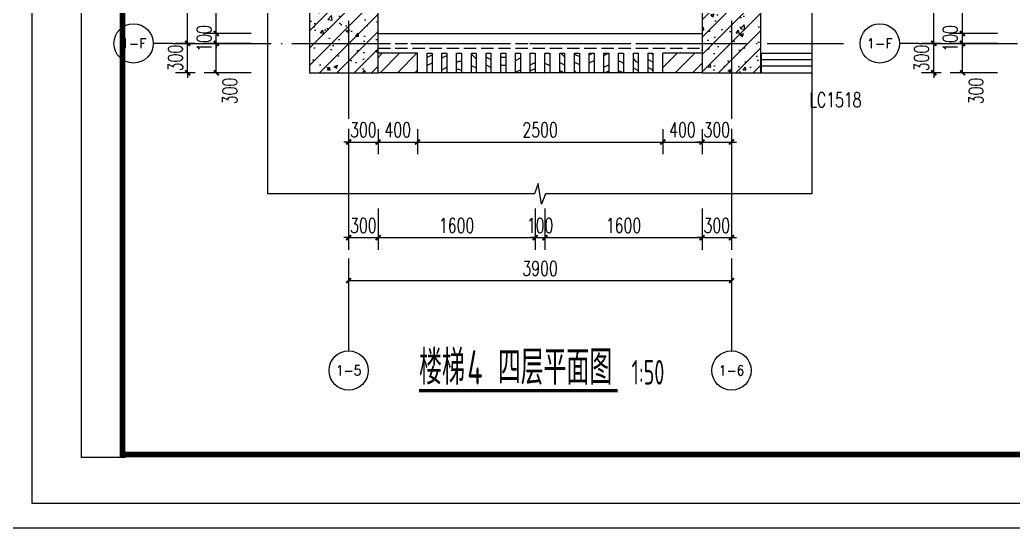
# Model space of a CAD drawing. Header units: millimetres. Extents: x -1048436 to -185795, y -983427 to 400387.
# Drawn here: x -493694 to -483577, y -688850 to -683674 of the extents above; entities that cross this region are included whole.
import ezdxf
from ezdxf.enums import TextEntityAlignment as Align

# ---------------------------------------------------------------- set-up
doc = ezdxf.new("R2010")
doc.units = ezdxf.units.MM
doc.header["$LTSCALE"] = 500
for name, pattern in [('A-FP_05$0$pln_L5$0$Col_L4$0$PHANTOM', [63.5, 31.75, -6.35, 6.35, -6.35, 6.35, -6.35]), ('DASH', [0.35, 0.25, -0.1]), ('DOTE', [2.42, 2, -0.2, 0.02, -0.2])]:
    doc.linetypes.add(name, pattern=pattern)
for name, color, linetype in [('C-SHET-TTLB', 11, 'Continuous'), ('COLUMN', 254, 'Continuous'), ('PUB_DIM', 3, 'Continuous'), ('PUB_HATCH', 8, 'Continuous'), ('PUB_TEXT', 7, 'Continuous'), ('STAIR', 2, 'Continuous'), ('WINDOW', 4, 'Continuous'), ('WINDOW_TEXT', 7, 'Continuous'), ('建-填充', 9, 'Continuous'), ('建-墙', 254, 'Continuous'), ('建-文字', 4, 'Continuous'), ('建-楼梯-扶手栏杆', 3, 'Continuous'), ('建-符号', 13, 'Continuous'), ('建-轴线', 16, 'DOTE')]:
    doc.layers.add(name, color=color, linetype=linetype)
doc.styles.add('_TCH_AXIS', font='COMPLEX', dxfattribs={"bigfont": 'GBCBIG'})
doc.styles.add('_TCH_DIM_T3', font='SIMPLEX', dxfattribs={"width": 0.705882, "bigfont": 'GBCBIG'})
doc.styles.add('_TCH_WINDOW', font='SIMPLEX', dxfattribs={"height": 3.5, "bigfont": 'GBCBIG'})
doc.styles.add('ECADI', font='hzs.shx', dxfattribs={"width": 0.7, "bigfont": 'hztxt.shx'})
doc.styles.add('XD2008', font='xd-hzs.shx', dxfattribs={"width": 0.7, "bigfont": 'xd-hztxt.shx'})
doc.dimstyles.new('_TCH_ARCH&&50', dxfattribs={"dimtxt": 148.75, "dimasz": 50, "dimexe": 125, "dimexo": 150, "dimgap": 50, "dimtad": 1, "dimdec": 0, "dimzin": 0, "dimdsep": 46, "dimtxsty": '_TCH_DIM_T3', "dimblk": 'ARCHTICK', "dimcen": 0.09, "dimclrt": 7, "dimazin": 2, "dimtfac": 1, "dimtdec": 0, "dimtix": 1, "dimtmove": 2, "dimatfit": 3, "dimldrblk": 'ARCHTICK', "dimfxl": 1, "dimtolj": 1, "dimtzin": 0, "dimarcsym": 0})
pattern_1 = [(45, (0, 89.76), (-88.388383, 88.388383), [])]
pattern_2 = [(45, (0, 0), (-88.388348, 88.388348), []), (50, (0, 0), (358.63009, -31.37607), [37.5, -412.5]), (355, (0, 0), (-69.37567, 376.09607), [30, -330]), (100.4514, (29.9, -2.6), (289.25469, 344.71977), [31.8701, -350.57106]), (46.1842, (0, 100), (533.62052, -82.7595), [56.25, -618.75]), (96.6356, (44.47, 93.1), (467.33135, 487.05894), [47.80514, -525.8565]), (351.1842, (0, 100), (467.33097, 487.0593), [45, -495]), (21, (50, 75), (298.45353, -201.30945), [37.5, -412.5]), (326, (50, 75), (121.65767, 362.57502), [30, -330]), (71.4514, (74.87, 58.22), (420.11131, 161.26525), [31.8701, -350.57106]), (37.5, (0, 0), (6.079928, 166.446927), [0, -326, 0, -335, 0, -331.25]), (7.5, (0, 0), (131.53477, 197.205856), [0, -191, 0, -318.5, 0, -126.25]), (327.5, (-111.5, 0), (266.911218, -11.277436), [0, -125, 0, -390, 0, -517.5]), (317.5, (-161.5, 0), (291.593085, 50.05249), [0, -162.5, 0, -259, 0, -367.5])]

# ---------------------------------------------------------------- blocks, each defined once
blk = doc.blocks.new('集团图框A1')
at = {"layer": 'C-SHET-TTLB'}
for p in [(259.85, -109.93), (268.85, -685.13)]:
    blk.add_line(p, (259.85, -685.13), dxfattribs=at)
for points in [[(1095.85, -95.53), (1095.85, -699.53), (244.85, -699.53), (244.85, -95.53)], [(1090.85, -100.53), (1090.85, -694.53), (249.85, -694.53), (249.85, -100.53)]]:
    blk.add_lwpolyline(points, close=True, dxfattribs=at)
at = {"layer": 'C-SHET-TTLB', "const_width": 1.2}
blk.add_lwpolyline([(268.25, -110.53), (1080.85, -110.53), (1080.85, -684.53), (268.25, -684.53)], close=True, dxfattribs=at)
at = {"color": 2, "style": 'ECADI', "width": 0.7}
for tag, p in [('序号1', (1009.72, -381.88)), ('记要1', (1037.92, -381.9)), ('日期1', (1073.26, -381.71)), ('序号2', (1009.72, -387.77)), ('记要2', (1037.92, -387.79)), ('日期2', (1073.26, -387.6)), ('序号3', (1009.72, -393.63)), ('记要3', (1037.92, -393.65)), ('日期3', (1073.26, -393.46)), ('序号4', (1009.72, -399.51)), ('记要4', (1037.92, -399.53)), ('日期4', (1073.26, -399.35)), ('合作设计单位', (1042.53, -542.75)), ('审定人', (1041.84, -561.74)), ('审核人', (1041.84, -571.23)), ('设计总负责人', (1041.84, -580.99)), ('专业负责人', (1041.84, -591.72)), ('校对人', (1041.84, -601.96)), ('设计人', (1041.84, -611.83)), ('建设单位上', (1044.38, -619.93)), ('建设单位中', (1044.38, -623.89)), ('建设单位下', (1044.38, -627.74)), ('项目名称上', (1044.35, -632.3)), ('项目名称中', (1044.35, -636.38)), ('项目名称下', (1044.35, -640.33)), ('子项', (1043.59, -646.93)), ('图名上', (1044.47, -653.59)), ('图名中', (1044.47, -657.5)), ('图名下', (1044.47, -661.62)), ('工程编号', (1027.1, -667.58)), ('阶段', (1063.92, -667.61)), ('比例', (1025.96, -674.19)), ('专业', (1063.72, -673.97)), ('日期', (1026.1, -680.73)), ('图别、图号', (1066.05, -680.84))]:
    blk.add_attdef(tag, text='', height=3.5, dxfattribs=at).set_placement(p, align=Align.MIDDLE)
blk = doc.blocks.new('A1')
blk.add_blockref('集团图框A1', (-609654.51, -640037.88))
blk = doc.blocks.new('_ArchTick')
at = {"color": 0, "linetype": 'ByBlock', "const_width": 0.4}
blk.add_lwpolyline([(-0.5, -0.5), (0.5, 0.5)], dxfattribs=at)
blk = doc.blocks.new('*D208')
at = {"layer": 'Defpoints', "color": 0, "transparency": 16777216}
for p in [(-486745, -684637), (-486445, -684637), (-486445, -684918)]:
    blk.add_point(p, dxfattribs=at)
at = {"layer": 'PUB_DIM', "color": 0, "lineweight": -2, "transparency": 16777216}
for p, q in [((-486745, -684787), (-486745, -685043)), ((-486445, -684787), (-486445, -685043)), ((-486745, -684918), (-486795, -684918)), ((-486745, -684918), (-486445, -684918)), ((-486445, -684918), (-486395, -684918))]:
    blk.add_line(p, q, dxfattribs=at)
at = {"layer": 'PUB_DIM', "color": 0, "lineweight": -2, "transparency": 16777216, "xscale": 50, "yscale": 50, "zscale": 50}
blk.add_blockref('_ArchTick', (-486745, -684918), dxfattribs=at)
at = {"layer": 'PUB_DIM', "color": 0, "lineweight": -2, "transparency": 16777216, "xscale": 50, "yscale": 50, "zscale": 50, "rotation": 180}
blk.add_blockref('_ArchTick', (-486445, -684918), dxfattribs=at)
at = {"layer": 'PUB_DIM', "color": 7, "transparency": 16777216, "insert": (-486595, -684794), "char_height": 148.8, "attachment_point": 5, "style": '_TCH_DIM_T3'}
blk.add_mtext('\\A1;300', dxfattribs=at)
blk = doc.blocks.new('*D209')
at = {"layer": 'Defpoints', "color": 0, "transparency": 16777216}
for p in [(-487145, -684637), (-486745, -684637), (-486745, -684918)]:
    blk.add_point(p, dxfattribs=at)
at = {"layer": 'PUB_DIM', "color": 0, "lineweight": -2, "transparency": 16777216}
for p, q in [((-487145, -684787), (-487145, -685043)), ((-486745, -684787), (-486745, -685043)), ((-487145, -684918), (-486745, -684918))]:
    blk.add_line(p, q, dxfattribs=at)
at = {"layer": 'PUB_DIM', "color": 0, "lineweight": -2, "transparency": 16777216, "xscale": 50, "yscale": 50, "zscale": 50, "rotation": 180}
blk.add_blockref('_ArchTick', (-487145, -684918), dxfattribs=at)
at = {"layer": 'PUB_DIM', "color": 0, "lineweight": -2, "transparency": 16777216, "xscale": 50, "yscale": 50, "zscale": 50}
blk.add_blockref('_ArchTick', (-486745, -684918), dxfattribs=at)
at = {"layer": 'PUB_DIM', "color": 7, "transparency": 16777216, "insert": (-486945, -684794), "char_height": 148.8, "attachment_point": 5, "style": '_TCH_DIM_T3'}
blk.add_mtext('\\A1;400', dxfattribs=at)
blk = doc.blocks.new('*D210')
at = {"layer": 'Defpoints', "color": 0, "transparency": 16777216}
for p in [(-489645, -684637), (-487145, -684637), (-487145, -684918)]:
    blk.add_point(p, dxfattribs=at)
at = {"layer": 'PUB_DIM', "color": 0, "lineweight": -2, "transparency": 16777216}
for p, q in [((-489645, -684787), (-489645, -685043)), ((-487145, -684787), (-487145, -685043)), ((-489645, -684918), (-487145, -684918))]:
    blk.add_line(p, q, dxfattribs=at)
at = {"layer": 'PUB_DIM', "color": 0, "lineweight": -2, "transparency": 16777216, "xscale": 50, "yscale": 50, "zscale": 50, "rotation": 180}
blk.add_blockref('_ArchTick', (-489645, -684918), dxfattribs=at)
at = {"layer": 'PUB_DIM', "color": 0, "lineweight": -2, "transparency": 16777216, "xscale": 50, "yscale": 50, "zscale": 50}
blk.add_blockref('_ArchTick', (-487145, -684918), dxfattribs=at)
at = {"layer": 'PUB_DIM', "color": 7, "transparency": 16777216, "insert": (-488395, -684794), "char_height": 148.8, "attachment_point": 5, "style": '_TCH_DIM_T3'}
blk.add_mtext('\\A1;2500', dxfattribs=at)
blk = doc.blocks.new('*D211')
at = {"layer": 'Defpoints', "color": 0, "transparency": 16777216}
for p in [(-490045, -684637), (-489645, -684637), (-489645, -684918)]:
    blk.add_point(p, dxfattribs=at)
at = {"layer": 'PUB_DIM', "color": 0, "lineweight": -2, "transparency": 16777216}
for p, q in [((-490045, -684787), (-490045, -685043)), ((-489645, -684787), (-489645, -685043)), ((-490045, -684918), (-489645, -684918))]:
    blk.add_line(p, q, dxfattribs=at)
at = {"layer": 'PUB_DIM', "color": 0, "lineweight": -2, "transparency": 16777216, "xscale": 50, "yscale": 50, "zscale": 50, "rotation": 180}
blk.add_blockref('_ArchTick', (-490045, -684918), dxfattribs=at)
at = {"layer": 'PUB_DIM', "color": 0, "lineweight": -2, "transparency": 16777216, "xscale": 50, "yscale": 50, "zscale": 50}
blk.add_blockref('_ArchTick', (-489645, -684918), dxfattribs=at)
at = {"layer": 'PUB_DIM', "color": 7, "transparency": 16777216, "insert": (-489845, -684794), "char_height": 148.8, "attachment_point": 5, "style": '_TCH_DIM_T3'}
blk.add_mtext('\\A1;400', dxfattribs=at)
blk = doc.blocks.new('*D212')
at = {"layer": 'Defpoints', "color": 0, "transparency": 16777216}
for p in [(-490345, -684637), (-490045, -684637), (-490045, -684918)]:
    blk.add_point(p, dxfattribs=at)
at = {"layer": 'PUB_DIM', "color": 0, "lineweight": -2, "transparency": 16777216}
for p, q in [((-490345, -684787), (-490345, -685043)), ((-490045, -684787), (-490045, -685043)), ((-490345, -684918), (-490395, -684918)), ((-490345, -684918), (-490045, -684918)), ((-490045, -684918), (-489995, -684918))]:
    blk.add_line(p, q, dxfattribs=at)
at = {"layer": 'PUB_DIM', "color": 0, "lineweight": -2, "transparency": 16777216, "xscale": 50, "yscale": 50, "zscale": 50}
blk.add_blockref('_ArchTick', (-490345, -684918), dxfattribs=at)
at = {"layer": 'PUB_DIM', "color": 0, "lineweight": -2, "transparency": 16777216, "xscale": 50, "yscale": 50, "zscale": 50, "rotation": 180}
blk.add_blockref('_ArchTick', (-490045, -684918), dxfattribs=at)
at = {"layer": 'PUB_DIM', "color": 7, "transparency": 16777216, "insert": (-490195, -684794), "char_height": 148.8, "attachment_point": 5, "style": '_TCH_DIM_T3'}
blk.add_mtext('\\A1;300', dxfattribs=at)
blk = doc.blocks.new('*D2420')
at = {"layer": 'Defpoints', "color": 0, "transparency": 16777216}
for p in [(-484385, -677313), (-484159, -677313), (-484159, -683913)]:
    blk.add_point(p, dxfattribs=at)
at = {"layer": 'PUB_DIM', "color": 0, "lineweight": -2, "transparency": 16777216}
for p, q in [((-484309, -677313), (-484510, -677313)), ((-484385, -683913), (-484385, -677313)), ((-484309, -683913), (-484510, -683913))]:
    blk.add_line(p, q, dxfattribs=at)
at = {"layer": 'PUB_DIM', "color": 0, "lineweight": -2, "transparency": 16777216, "xscale": 50, "yscale": 50, "zscale": 50}
for p, rotation in [((-484385, -677313), 90), ((-484385, -683913), 270)]:
    blk.add_blockref('_ArchTick', p, dxfattribs=dict(at, rotation=rotation))
at = {"layer": 'PUB_DIM', "color": 7, "transparency": 16777216, "insert": (-484509, -680613), "char_height": 148.8, "attachment_point": 5, "rotation": 90, "style": '_TCH_DIM_T3'}
blk.add_mtext('\\A1;6600', dxfattribs=at)
blk = doc.blocks.new('*D2421')
at = {"layer": 'Defpoints', "color": 0, "transparency": 16777216}
for p in [(-484385, -683913), (-484159, -683913), (-484159, -684213)]:
    blk.add_point(p, dxfattribs=at)
at = {"layer": 'PUB_DIM', "color": 0, "lineweight": -2, "transparency": 16777216}
for p, q in [((-484309, -683913), (-484510, -683913)), ((-484385, -683913), (-484385, -683863)), ((-484385, -684213), (-484385, -683913)), ((-484309, -684213), (-484510, -684213)), ((-484385, -684213), (-484385, -684263))]:
    blk.add_line(p, q, dxfattribs=at)
at = {"layer": 'PUB_DIM', "color": 0, "lineweight": -2, "transparency": 16777216, "xscale": 50, "yscale": 50, "zscale": 50}
for p, rotation in [((-484385, -683913), 270), ((-484385, -684213), 90)]:
    blk.add_blockref('_ArchTick', p, dxfattribs=dict(at, rotation=rotation))
at = {"layer": 'PUB_DIM', "color": 7, "transparency": 16777216, "insert": (-484509, -684063), "char_height": 148.8, "attachment_point": 5, "rotation": 90, "style": '_TCH_DIM_T3'}
blk.add_mtext('\\A1;300', dxfattribs=at)
blk = doc.blocks.new('*D2424')
at = {"layer": 'Defpoints', "color": 0, "transparency": 16777216}
for p in [(-484092, -682153), (-483586, -682153), (-483586, -683813)]:
    blk.add_point(p, dxfattribs=at)
at = {"layer": 'PUB_DIM', "color": 0, "lineweight": -2, "transparency": 16777216}
for p, q in [((-483736, -682153), (-484217, -682153)), ((-484092, -683813), (-484092, -682153)), ((-483736, -683813), (-484217, -683813))]:
    blk.add_line(p, q, dxfattribs=at)
at = {"layer": 'PUB_DIM', "color": 0, "lineweight": -2, "transparency": 16777216, "xscale": 50, "yscale": 50, "zscale": 50}
for p, rotation in [((-484092, -682153), 90), ((-484092, -683813), 270)]:
    blk.add_blockref('_ArchTick', p, dxfattribs=dict(at, rotation=rotation))
at = {"layer": 'PUB_DIM', "color": 7, "transparency": 16777216, "insert": (-484217, -682983), "char_height": 148.8, "attachment_point": 5, "rotation": 90, "style": '_TCH_DIM_T3'}
blk.add_mtext('\\A1;1660', dxfattribs=at)
blk = doc.blocks.new('*D2425')
at = {"layer": 'Defpoints', "color": 0, "transparency": 16777216}
for p in [(-484092, -683813), (-483586, -683813), (-483586, -683913)]:
    blk.add_point(p, dxfattribs=at)
at = {"layer": 'PUB_DIM', "color": 0, "lineweight": -2, "transparency": 16777216}
for p, q in [((-483736, -683813), (-484217, -683813)), ((-484092, -683813), (-484092, -683763)), ((-484092, -683913), (-484092, -683813)), ((-483736, -683913), (-484217, -683913)), ((-484092, -683913), (-484092, -683963))]:
    blk.add_line(p, q, dxfattribs=at)
at = {"layer": 'PUB_DIM', "color": 0, "lineweight": -2, "transparency": 16777216, "xscale": 50, "yscale": 50, "zscale": 50}
for p, rotation in [((-484092, -683813), 270), ((-484092, -683913), 90)]:
    blk.add_blockref('_ArchTick', p, dxfattribs=dict(at, rotation=rotation))
at = {"layer": 'PUB_DIM', "color": 7, "transparency": 16777216, "insert": (-484217, -683863), "char_height": 148.8, "attachment_point": 5, "rotation": 90, "style": '_TCH_DIM_T3'}
blk.add_mtext('\\A1;100', dxfattribs=at)
blk = doc.blocks.new('*D2426')
at = {"layer": 'Defpoints', "color": 0, "transparency": 16777216}
for p in [(-484092, -683913), (-483586, -683913), (-483586, -684213)]:
    blk.add_point(p, dxfattribs=at)
at = {"layer": 'PUB_DIM', "color": 0, "lineweight": -2, "transparency": 16777216}
for p, q in [((-483736, -683913), (-484217, -683913)), ((-484092, -684213), (-484092, -683913)), ((-483736, -684213), (-484217, -684213))]:
    blk.add_line(p, q, dxfattribs=at)
at = {"layer": 'PUB_DIM', "color": 0, "lineweight": -2, "transparency": 16777216, "xscale": 50, "yscale": 50, "zscale": 50}
for p, rotation in [((-484092, -683913), 90), ((-484092, -684213), 270)]:
    blk.add_blockref('_ArchTick', p, dxfattribs=dict(at, rotation=rotation))
at = {"layer": 'PUB_DIM', "color": 7, "transparency": 16777216, "insert": (-483955, -684398), "char_height": 148.8, "attachment_point": 5, "rotation": 90, "style": '_TCH_DIM_T3'}
blk.add_mtext('\\A1;300', dxfattribs=at)
blk = doc.blocks.new('*D2427')
at = {"layer": 'Defpoints', "color": 0, "transparency": 16777216}
for p in [(-490345, -686017), (-486445, -686017), (-486445, -686329)]:
    blk.add_point(p, dxfattribs=at)
at = {"layer": 'PUB_DIM', "color": 0, "lineweight": -2, "transparency": 16777216}
for p, q in [((-490345, -686167), (-490345, -686454)), ((-486445, -686167), (-486445, -686454)), ((-490345, -686329), (-486445, -686329))]:
    blk.add_line(p, q, dxfattribs=at)
at = {"layer": 'PUB_DIM', "color": 0, "lineweight": -2, "transparency": 16777216, "xscale": 50, "yscale": 50, "zscale": 50, "rotation": 180}
blk.add_blockref('_ArchTick', (-490345, -686329), dxfattribs=at)
at = {"layer": 'PUB_DIM', "color": 0, "lineweight": -2, "transparency": 16777216, "xscale": 50, "yscale": 50, "zscale": 50}
blk.add_blockref('_ArchTick', (-486445, -686329), dxfattribs=at)
at = {"layer": 'PUB_DIM', "color": 7, "transparency": 16777216, "insert": (-488395, -686205), "char_height": 148.8, "attachment_point": 5, "style": '_TCH_DIM_T3'}
blk.add_mtext('\\A1;3900', dxfattribs=at)
blk = doc.blocks.new('*D2428')
at = {"layer": 'Defpoints', "color": 0, "transparency": 16777216}
for p in [(-486745, -685446), (-486445, -685446), (-486445, -685892)]:
    blk.add_point(p, dxfattribs=at)
at = {"layer": 'PUB_DIM', "color": 0, "lineweight": -2, "transparency": 16777216}
for p, q in [((-486745, -685596), (-486745, -686017)), ((-486445, -685596), (-486445, -686017)), ((-486745, -685892), (-486795, -685892)), ((-486745, -685892), (-486445, -685892)), ((-486445, -685892), (-486395, -685892))]:
    blk.add_line(p, q, dxfattribs=at)
at = {"layer": 'PUB_DIM', "color": 0, "lineweight": -2, "transparency": 16777216, "xscale": 50, "yscale": 50, "zscale": 50}
blk.add_blockref('_ArchTick', (-486745, -685892), dxfattribs=at)
at = {"layer": 'PUB_DIM', "color": 0, "lineweight": -2, "transparency": 16777216, "xscale": 50, "yscale": 50, "zscale": 50, "rotation": 180}
blk.add_blockref('_ArchTick', (-486445, -685892), dxfattribs=at)
at = {"layer": 'PUB_DIM', "color": 7, "transparency": 16777216, "insert": (-486595, -685768), "char_height": 148.8, "attachment_point": 5, "style": '_TCH_DIM_T3'}
blk.add_mtext('\\A1;300', dxfattribs=at)
blk = doc.blocks.new('*D2429')
at = {"layer": 'Defpoints', "color": 0, "transparency": 16777216}
for p in [(-488345, -685446), (-486745, -685446), (-486745, -685892)]:
    blk.add_point(p, dxfattribs=at)
at = {"layer": 'PUB_DIM', "color": 0, "lineweight": -2, "transparency": 16777216}
for p, q in [((-488345, -685596), (-488345, -686017)), ((-486745, -685596), (-486745, -686017)), ((-488345, -685892), (-486745, -685892))]:
    blk.add_line(p, q, dxfattribs=at)
at = {"layer": 'PUB_DIM', "color": 0, "lineweight": -2, "transparency": 16777216, "xscale": 50, "yscale": 50, "zscale": 50, "rotation": 180}
blk.add_blockref('_ArchTick', (-488345, -685892), dxfattribs=at)
at = {"layer": 'PUB_DIM', "color": 0, "lineweight": -2, "transparency": 16777216, "xscale": 50, "yscale": 50, "zscale": 50}
blk.add_blockref('_ArchTick', (-486745, -685892), dxfattribs=at)
at = {"layer": 'PUB_DIM', "color": 7, "transparency": 16777216, "insert": (-487545, -685768), "char_height": 148.8, "attachment_point": 5, "style": '_TCH_DIM_T3'}
blk.add_mtext('\\A1;1600', dxfattribs=at)
blk = doc.blocks.new('*D2430')
at = {"layer": 'Defpoints', "color": 0, "transparency": 16777216}
for p in [(-488445, -685446), (-488345, -685446), (-488345, -685892)]:
    blk.add_point(p, dxfattribs=at)
at = {"layer": 'PUB_DIM', "color": 0, "lineweight": -2, "transparency": 16777216}
for p, q in [((-488445, -685596), (-488445, -686017)), ((-488345, -685596), (-488345, -686017)), ((-488445, -685892), (-488495, -685892)), ((-488445, -685892), (-488345, -685892)), ((-488345, -685892), (-488295, -685892))]:
    blk.add_line(p, q, dxfattribs=at)
at = {"layer": 'PUB_DIM', "color": 0, "lineweight": -2, "transparency": 16777216, "xscale": 50, "yscale": 50, "zscale": 50}
blk.add_blockref('_ArchTick', (-488445, -685892), dxfattribs=at)
at = {"layer": 'PUB_DIM', "color": 0, "lineweight": -2, "transparency": 16777216, "xscale": 50, "yscale": 50, "zscale": 50, "rotation": 180}
blk.add_blockref('_ArchTick', (-488345, -685892), dxfattribs=at)
at = {"layer": 'PUB_DIM', "color": 7, "transparency": 16777216, "insert": (-488395, -685768), "char_height": 148.8, "attachment_point": 5, "style": '_TCH_DIM_T3'}
blk.add_mtext('\\A1;100', dxfattribs=at)
blk = doc.blocks.new('*D2431')
at = {"layer": 'Defpoints', "color": 0, "transparency": 16777216}
for p in [(-490045, -685446), (-488445, -685446), (-488445, -685892)]:
    blk.add_point(p, dxfattribs=at)
at = {"layer": 'PUB_DIM', "color": 0, "lineweight": -2, "transparency": 16777216}
for p, q in [((-490045, -685596), (-490045, -686017)), ((-488445, -685596), (-488445, -686017)), ((-490045, -685892), (-488445, -685892))]:
    blk.add_line(p, q, dxfattribs=at)
at = {"layer": 'PUB_DIM', "color": 0, "lineweight": -2, "transparency": 16777216, "xscale": 50, "yscale": 50, "zscale": 50, "rotation": 180}
blk.add_blockref('_ArchTick', (-490045, -685892), dxfattribs=at)
at = {"layer": 'PUB_DIM', "color": 0, "lineweight": -2, "transparency": 16777216, "xscale": 50, "yscale": 50, "zscale": 50}
blk.add_blockref('_ArchTick', (-488445, -685892), dxfattribs=at)
at = {"layer": 'PUB_DIM', "color": 7, "transparency": 16777216, "insert": (-489245, -685768), "char_height": 148.8, "attachment_point": 5, "style": '_TCH_DIM_T3'}
blk.add_mtext('\\A1;1600', dxfattribs=at)
blk = doc.blocks.new('*D2432')
at = {"layer": 'Defpoints', "color": 0, "transparency": 16777216}
for p in [(-490345, -685446), (-490045, -685446), (-490045, -685892)]:
    blk.add_point(p, dxfattribs=at)
at = {"layer": 'PUB_DIM', "color": 0, "lineweight": -2, "transparency": 16777216}
for p, q in [((-490345, -685596), (-490345, -686017)), ((-490045, -685596), (-490045, -686017)), ((-490345, -685892), (-490395, -685892)), ((-490345, -685892), (-490045, -685892)), ((-490045, -685892), (-489995, -685892))]:
    blk.add_line(p, q, dxfattribs=at)
at = {"layer": 'PUB_DIM', "color": 0, "lineweight": -2, "transparency": 16777216, "xscale": 50, "yscale": 50, "zscale": 50}
blk.add_blockref('_ArchTick', (-490345, -685892), dxfattribs=at)
at = {"layer": 'PUB_DIM', "color": 0, "lineweight": -2, "transparency": 16777216, "xscale": 50, "yscale": 50, "zscale": 50, "rotation": 180}
blk.add_blockref('_ArchTick', (-490045, -685892), dxfattribs=at)
at = {"layer": 'PUB_DIM', "color": 7, "transparency": 16777216, "insert": (-490195, -685768), "char_height": 148.8, "attachment_point": 5, "style": '_TCH_DIM_T3'}
blk.add_mtext('\\A1;300', dxfattribs=at)
blk = doc.blocks.new('*D2435')
at = {"layer": 'Defpoints', "color": 0, "transparency": 16777216}
for p in [(-491985, -677313), (-491759, -677313), (-491759, -683913)]:
    blk.add_point(p, dxfattribs=at)
at = {"layer": 'PUB_DIM', "color": 0, "lineweight": -2, "transparency": 16777216}
for p, q in [((-491909, -677313), (-492110, -677313)), ((-491985, -683913), (-491985, -677313)), ((-491909, -683913), (-492110, -683913))]:
    blk.add_line(p, q, dxfattribs=at)
at = {"layer": 'PUB_DIM', "color": 0, "lineweight": -2, "transparency": 16777216, "xscale": 50, "yscale": 50, "zscale": 50}
for p, rotation in [((-491985, -677313), 90), ((-491985, -683913), 270)]:
    blk.add_blockref('_ArchTick', p, dxfattribs=dict(at, rotation=rotation))
at = {"layer": 'PUB_DIM', "color": 7, "transparency": 16777216, "insert": (-492110, -680613), "char_height": 148.8, "attachment_point": 5, "rotation": 90, "style": '_TCH_DIM_T3'}
blk.add_mtext('\\A1;6600', dxfattribs=at)
blk = doc.blocks.new('*D2436')
at = {"layer": 'Defpoints', "color": 0, "transparency": 16777216}
for p in [(-491985, -683913), (-491759, -683913), (-491759, -684213)]:
    blk.add_point(p, dxfattribs=at)
at = {"layer": 'PUB_DIM', "color": 0, "lineweight": -2, "transparency": 16777216}
for p, q in [((-491909, -683913), (-492110, -683913)), ((-491985, -683913), (-491985, -683863)), ((-491985, -684213), (-491985, -683913)), ((-491909, -684213), (-492110, -684213)), ((-491985, -684213), (-491985, -684263))]:
    blk.add_line(p, q, dxfattribs=at)
at = {"layer": 'PUB_DIM', "color": 0, "lineweight": -2, "transparency": 16777216, "xscale": 50, "yscale": 50, "zscale": 50}
for p, rotation in [((-491985, -683913), 270), ((-491985, -684213), 90)]:
    blk.add_blockref('_ArchTick', p, dxfattribs=dict(at, rotation=rotation))
at = {"layer": 'PUB_DIM', "color": 7, "transparency": 16777216, "insert": (-492110, -684063), "char_height": 148.8, "attachment_point": 5, "rotation": 90, "style": '_TCH_DIM_T3'}
blk.add_mtext('\\A1;300', dxfattribs=at)
blk = doc.blocks.new('*D2439')
at = {"layer": 'Defpoints', "color": 0, "transparency": 16777216}
for p in [(-491693, -682153), (-491187, -682153), (-491187, -683813)]:
    blk.add_point(p, dxfattribs=at)
at = {"layer": 'PUB_DIM', "color": 0, "lineweight": -2, "transparency": 16777216}
for p, q in [((-491337, -682153), (-491818, -682153)), ((-491693, -683813), (-491693, -682153)), ((-491337, -683813), (-491818, -683813))]:
    blk.add_line(p, q, dxfattribs=at)
at = {"layer": 'PUB_DIM', "color": 0, "lineweight": -2, "transparency": 16777216, "xscale": 50, "yscale": 50, "zscale": 50}
for p, rotation in [((-491693, -682153), 90), ((-491693, -683813), 270)]:
    blk.add_blockref('_ArchTick', p, dxfattribs=dict(at, rotation=rotation))
at = {"layer": 'PUB_DIM', "color": 7, "transparency": 16777216, "insert": (-491817, -682983), "char_height": 148.8, "attachment_point": 5, "rotation": 90, "style": '_TCH_DIM_T3'}
blk.add_mtext('\\A1;1660', dxfattribs=at)
blk = doc.blocks.new('*D2440')
at = {"layer": 'Defpoints', "color": 0, "transparency": 16777216}
for p in [(-491693, -683813), (-491187, -683813), (-491187, -683913)]:
    blk.add_point(p, dxfattribs=at)
at = {"layer": 'PUB_DIM', "color": 0, "lineweight": -2, "transparency": 16777216}
for p, q in [((-491337, -683813), (-491818, -683813)), ((-491693, -683813), (-491693, -683763)), ((-491693, -683913), (-491693, -683813)), ((-491337, -683913), (-491818, -683913)), ((-491693, -683913), (-491693, -683963))]:
    blk.add_line(p, q, dxfattribs=at)
at = {"layer": 'PUB_DIM', "color": 0, "lineweight": -2, "transparency": 16777216, "xscale": 50, "yscale": 50, "zscale": 50}
for p, rotation in [((-491693, -683813), 270), ((-491693, -683913), 90)]:
    blk.add_blockref('_ArchTick', p, dxfattribs=dict(at, rotation=rotation))
at = {"layer": 'PUB_DIM', "color": 7, "transparency": 16777216, "insert": (-491817, -683863), "char_height": 148.8, "attachment_point": 5, "rotation": 90, "style": '_TCH_DIM_T3'}
blk.add_mtext('\\A1;100', dxfattribs=at)
blk = doc.blocks.new('*D2441')
at = {"layer": 'Defpoints', "color": 0, "transparency": 16777216}
for p in [(-491693, -683913), (-491187, -683913), (-491187, -684213)]:
    blk.add_point(p, dxfattribs=at)
at = {"layer": 'PUB_DIM', "color": 0, "lineweight": -2, "transparency": 16777216}
for p, q in [((-491337, -683913), (-491818, -683913)), ((-491693, -684213), (-491693, -683913)), ((-491337, -684213), (-491818, -684213))]:
    blk.add_line(p, q, dxfattribs=at)
at = {"layer": 'PUB_DIM', "color": 0, "lineweight": -2, "transparency": 16777216, "xscale": 50, "yscale": 50, "zscale": 50}
for p, rotation in [((-491693, -683913), 90), ((-491693, -684213), 270)]:
    blk.add_blockref('_ArchTick', p, dxfattribs=dict(at, rotation=rotation))
at = {"layer": 'PUB_DIM', "color": 7, "transparency": 16777216, "insert": (-491555, -684398), "char_height": 148.8, "attachment_point": 5, "rotation": 90, "style": '_TCH_DIM_T3'}
blk.add_mtext('\\A1;300', dxfattribs=at)

msp = doc.modelspace()

# ---------------------------------------------------------------- hatches: boundary and pattern name
at = {"layer": 'PUB_HATCH'}
h = msp.add_hatch(dxfattribs=at)
h.set_pattern_fill('钢筋混凝土', color=256, scale=50, style=0)
h.set_pattern_definition(pattern_2)
h.paths.add_polyline_path([(-490745.1, -684213.5), (-490045.1, -684213.5), (-490045.1, -683413.5), (-490745.1, -683413.5)])
h = msp.add_hatch(dxfattribs=at)
h.set_pattern_fill('钢筋混凝土', color=256, scale=50, style=0)
h.set_pattern_definition(pattern_2)
h.paths.add_polyline_path([(-486745.1, -683563.5), (-486745.1, -684213.5), (-486145.1, -684213.5), (-486145.1, -683563.5)])
at = {"layer": '建-填充'}
h = msp.add_hatch(dxfattribs=at)
h.set_pattern_fill('普通砖', color=256, scale=50, style=0)
h.set_pattern_definition(pattern_1)
h.paths.add_polyline_path([(-490045.1, -684013.5), (-490045.1, -684213.5), (-489644.6, -684213.5), (-489644.6, -684013.5)])
at = {"layer": '建-填充', "linetype": 'A-FP_05$0$pln_L5$0$Col_L4$0$PHANTOM'}
h = msp.add_hatch(dxfattribs=at)
h.set_pattern_fill('木纹01', color=256, scale=200)
h.set_pattern_definition([(360, (231257.6, -100375.6), (800, 800), [40, -760]), (360, (230697.6, -100295.6), (800, 800), [80, -720]), (360, (231217.6, -100255.6), (800, 800), [40, -760]), (360, (230737.6, -100175.6), (800, 800), [40, -760]), (360, (231217.6, -100135.6), (800, 800), [40, -760]), (360, (230777.6, -100095.6), (800, 800), [40, -760]), (360, (231217.6, -100055.6), (800, 800), [40, -760]), (360, (230777.6, -99975.6), (800, 800), [40, -440, 40, -280]), (360, (230777.6, -99895.6), (800, 800), [80, -400, 40, -280]), (360, (230737.6, -99775.6), (800, 800), [40, -120, 40, -320, 40, -240]), (360, (230697.6, -99695.6), (800, 800), [40, -160, 80, -520]), (360, (231217.6, -99655.6), (800, 800), [40, -760]), (360, (230697.6, -99615.6), (800, 800), [40, -200, 40, -520]), (45, (230617.6, -100375.6), (3e-13, 800), [113.1368, -1018.23405]), (45, (231297.6, -100375.6), (3e-13, 800), [226.27416, -905.0967]), (45, (231297.6, -99975.6), (3e-13, 800), [56.568, -1074.80285]), (45, (230617.6, -99895.6), (3e-13, 800), [169.7056, -961.66525]), (45, (231297.6, -99895.6), (3e-13, 800), [282.8427, -848.5281]), (45, (231297.6, -99775.6), (3e-13, 800), [169.7056, -961.66525]), (315, (231137.6, -99695.6), (800, -4e-13), [56.568, -1074.80285]), (315, (230857.6, -100335.6), (800, -4e-13), [113.1368, -1018.23405]), (315, (230897.6, -100015.6), (800, -4e-13), [113.1368, -1018.23405]), (315, (231137.6, -100175.6), (800, -4e-13), [113.1368, -1018.23405]), (315, (231097.6, -99855.6), (800, -4e-13), [113.1368, -1018.23405]), (315, (231137.6, -99775.6), (800, -4e-13), [169.7056, -961.66525]), (315, (230937.6, -100255.6), (800, -4e-13), [169.7056, -961.66525]), (315, (231057.6, -100215.6), (800, -4e-13), [169.7056, -961.66525]), (315, (230937.6, -99935.6), (800, -4e-13), [169.7056, -961.66525]), (315, (231017.6, -99895.6), (800, -4e-13), [169.7056, -961.66525]), (26.56505, (230657.6, -100215.6), (800, 3e-07), [89.4427, -1699.41166]), (26.56505, (231257.6, -100255.6), (800, 3e-07), [357.7709, -1431.0835]), (26.56505, (231257.6, -100135.6), (800, 3e-07), [357.7709, -1431.0835]), (26.56505, (231257.6, -100055.6), (800, 3e-07), [357.7712, -536, 178.888, -716.19518]), (26.56505, (231337.6, -99935.6), (800, 3e-07), [89.4427, -1699.41166]), (26.56505, (230617.6, -99655.6), (800, 3e-07), [89.4427, -1699.41166]), (26.56505, (231257.6, -99655.6), (800, 3e-07), [178.88544, -1609.96894]), (333.43495, (231057.6, -100375.6), (800, -3e-07), [178.88544, -1609.96894]), (333.43495, (230777.6, -100175.6), (800, -3e-07), [178.88544, -1609.96894]), (333.43495, (230777.6, -100295.6), (800, -3e-07), [89.4427, -1699.40894]), (333.43495, (230817.6, -100095.6), (800, -3e-07), [268.32816, -1520.5262]), (333.43495, (230977.6, -100095.6), (800, -3e-07), [178.88544, -1609.96894]), (333.43495, (231057.6, -100055.6), (800, -3e-07), [178.88544, -1609.96894]), (333.43495, (230817.6, -99975.6), (800, -3e-07), [89.4427, -1699.40894]), (333.43495, (230857.6, -99895.6), (800, -3e-07), [89.4427, -1699.40894]), (333.43495, (231177.6, -99735.6), (800, -3e-07), [89.4427, -1699.40894]), (333.43495, (231137.6, -100015.6), (800, -3e-07), [89.4427, -1699.40894]), (333.43495, (230777.6, -99775.6), (800, -3e-07), [268.32816, -1520.5262]), (333.43495, (230737.6, -99695.6), (800, -3e-07), [178.88544, -1609.96894]), (333.43495, (231177.6, -99935.6), (800, -3e-07), [89.44, -804.96, 89.44, -805.01438]), (333.43495, (230937.6, -99775.6), (800, -3e-07), [178.88544, -1609.96894]), (333.43495, (230977.6, -99695.6), (800, -3e-07), [178.88544, -1609.96894]), (333.43495, (230737.6, -99615.6), (800, -3e-07), [178.88544, -1609.96894]), (333.43495, (230977.6, -99615.6), (800, -3e-07), [178.88544, -1609.96894])])
h.paths.add_polyline_path([(-487295.1, -684013.5), (-487245.1, -684013.5), (-487245.1, -684213.5), (-487295.1, -684213.5)])
h.paths.add_polyline_path([(-487445.1, -684013.5), (-487395.1, -684013.5), (-487395.1, -684213.5), (-487445.1, -684213.5)])
h.paths.add_polyline_path([(-487595.1, -684013.5), (-487545.1, -684013.5), (-487545.1, -684213.5), (-487595.1, -684213.5)])
h.paths.add_polyline_path([(-487745.1, -684013.5), (-487695.1, -684013.5), (-487695.1, -684213.5), (-487745.1, -684213.5)])
h.paths.add_polyline_path([(-487895.1, -684013.5), (-487845.1, -684013.5), (-487845.1, -684213.5), (-487895.1, -684213.5)])
h.paths.add_polyline_path([(-488045.1, -684013.5), (-487995.1, -684013.5), (-487995.1, -684213.5), (-488045.1, -684213.5)])
h.paths.add_polyline_path([(-488195.1, -684013.5), (-488145.1, -684013.5), (-488145.1, -684213.5), (-488195.1, -684213.5)])
h.paths.add_polyline_path([(-488345.1, -684013.5), (-488295.1, -684013.5), (-488295.1, -684213.5), (-488345.1, -684213.5)])
h.paths.add_polyline_path([(-488495.1, -684013.5), (-488445.1, -684013.5), (-488445.1, -684213.5), (-488495.1, -684213.5)])
h.paths.add_polyline_path([(-488645.1, -684013.5), (-488595.1, -684013.5), (-488595.1, -684213.5), (-488645.1, -684213.5)])
h.paths.add_polyline_path([(-488795.1, -684013.5), (-488745.1, -684013.5), (-488745.1, -684213.5), (-488795.1, -684213.5)])
h.paths.add_polyline_path([(-488945.1, -684013.5), (-488895.1, -684013.5), (-488895.1, -684213.5), (-488945.1, -684213.5)])
h.paths.add_polyline_path([(-489095.1, -684013.5), (-489045.1, -684013.5), (-489045.1, -684213.5), (-489095.1, -684213.5)])
h.paths.add_polyline_path([(-489245.1, -684013.5), (-489195.1, -684013.5), (-489195.1, -684213.5), (-489245.1, -684213.5)])
h.paths.add_polyline_path([(-489395.1, -684013.5), (-489345.1, -684013.5), (-489345.1, -684213.5), (-489395.1, -684213.5)])
h.paths.add_polyline_path([(-489545.1, -684013.5), (-489495.1, -684013.5), (-489495.1, -684213.5), (-489545.1, -684213.5)])
at = {"layer": '建-填充'}
h = msp.add_hatch(dxfattribs=at)
h.set_pattern_fill('普通砖', color=256, scale=50, style=0)
h.set_pattern_definition(pattern_1)
h.paths.add_polyline_path([(-486745.1, -684213.5), (-486745.1, -684013.5), (-487143.5, -684013.5), (-487143.5, -684213.5)])
h = msp.add_hatch(dxfattribs=at)
h.set_pattern_fill('普通砖', color=256, scale=50, style=0)
h.set_pattern_definition(pattern_1)
h.paths.add_polyline_path([(-486145.1, -684013.5), (-486145.1, -684213.5), (-486470.1, -684213.5), (-486470.1, -684213.5), (-486142.2, -684213.5), (-486142.2, -684013.5)])

# ---------------------------------------------------------------- linework, layer by layer
msp.add_line((-487143.5, -684213.5), (-489643.5, -684213.5))
for points in [[(-489545.1, -684013.5), (-489495.1, -684013.5), (-489495.1, -684213.5), (-489545.1, -684213.5)], [(-489395.1, -684013.5), (-489345.1, -684013.5), (-489345.1, -684213.5), (-489395.1, -684213.5)], [(-489245.1, -684013.5), (-489195.1, -684013.5), (-489195.1, -684213.5), (-489245.1, -684213.5)], [(-489095.1, -684013.5), (-489045.1, -684013.5), (-489045.1, -684213.5), (-489095.1, -684213.5)], [(-488945.1, -684013.5), (-488895.1, -684013.5), (-488895.1, -684213.5), (-488945.1, -684213.5)], [(-488795.1, -684013.5), (-488745.1, -684013.5), (-488745.1, -684213.5), (-488795.1, -684213.5)], [(-488645.1, -684013.5), (-488595.1, -684013.5), (-488595.1, -684213.5), (-488645.1, -684213.5)], [(-488495.1, -684013.5), (-488445.1, -684013.5), (-488445.1, -684213.5), (-488495.1, -684213.5)], [(-488345.1, -684013.5), (-488295.1, -684013.5), (-488295.1, -684213.5), (-488345.1, -684213.5)], [(-488195.1, -684013.5), (-488145.1, -684013.5), (-488145.1, -684213.5), (-488195.1, -684213.5)], [(-488045.1, -684013.5), (-487995.1, -684013.5), (-487995.1, -684213.5), (-488045.1, -684213.5)], [(-487895.1, -684013.5), (-487845.1, -684013.5), (-487845.1, -684213.5), (-487895.1, -684213.5)], [(-487745.1, -684013.5), (-487695.1, -684013.5), (-487695.1, -684213.5), (-487745.1, -684213.5)], [(-487595.1, -684013.5), (-487545.1, -684013.5), (-487545.1, -684213.5), (-487595.1, -684213.5)], [(-487445.1, -684013.5), (-487395.1, -684013.5), (-487395.1, -684213.5), (-487445.1, -684213.5)], [(-487295.1, -684013.5), (-487245.1, -684013.5), (-487245.1, -684213.5), (-487295.1, -684213.5)]]:
    msp.add_lwpolyline(points, close=True)
at = {"layer": 'COLUMN'}
for p, q in [((-490745.1, -683413.5), (-490745.1, -684213.5)), ((-490045.1, -684213.5), (-490045.1, -683413.5)), ((-486745.1, -683563.5), (-486745.1, -684213.5)), ((-486145.1, -684213.5), (-486145.1, -683563.5)), ((-490745.1, -684213.5), (-490045.1, -684213.5)), ((-486745.1, -684213.5), (-486145.1, -684213.5))]:
    msp.add_line(p, q, dxfattribs=at)
at = {"layer": 'STAIR'}
msp.add_line((-490045.1, -683813.5), (-486745.1, -683813.5), dxfattribs=at)
at = {"layer": 'WINDOW'}
for p, q in [((-486142.2, -684013.5), (-485626.4, -684013.5)), ((-486142.2, -684013.5), (-486142.2, -684213.5)), ((-485626.4, -684080.2), (-486142.2, -684080.2)), ((-485626.4, -684146.8), (-486142.2, -684146.8)), ((-486142.2, -684213.5), (-485626.4, -684213.5))]:
    msp.add_line(p, q, dxfattribs=at)
at = {"layer": '建-墙'}
for p, q in [((-489644.6, -684013.5), (-490045.1, -684013.5)), ((-489644.6, -684213.5), (-489644.6, -684013.5)), ((-486745.1, -684013.5), (-487143.5, -684013.5)), ((-487143.5, -684213.5), (-487143.5, -684013.5)), ((-486142.2, -684013.5), (-486145.1, -684013.5)), ((-486142.2, -684213.5), (-486142.2, -684013.5)), ((-489644.6, -684213.5), (-490045.1, -684213.5)), ((-486745.1, -684213.5), (-487143.5, -684213.5)), ((-486470.1, -684213.5), (-486142.2, -684213.5))]:
    msp.add_line(p, q, dxfattribs=at)
at = {"layer": '建-楼梯-扶手栏杆', "linetype": 'DASH'}
for p, q in [((-490045.1, -683913.5), (-486745.1, -683913.5)), ((-490045.1, -683963.5), (-486745.1, -683963.5))]:
    msp.add_line(p, q, dxfattribs=at)
at = {"layer": '建-符号'}
for p, q in [((-492133.2, -683913.5), (-492335.4, -683913.5)), ((-484532.8, -683913.5), (-484735, -683913.5)), ((-491167.7, -685446.1), (-491167.7, -685446.1)), ((-491167.7, -685446.1), (-491167.7, -685446.1)), ((-490345.1, -686842.3), (-490345.1, -687044.5)), ((-486445.1, -686842.3), (-486445.1, -687044.5))]:
    msp.add_line(p, q, dxfattribs=at)
for points in [[(-491167.7, -685446.1), (-491167.7, -679903.8), (-491272.7, -679865.6), (-491062.7, -679828.5), (-491167.7, -679791.3), (-491167.7, -674248.9)], [(-485626.4, -674248.9), (-485626.4, -679791.3), (-485521.4, -679829.5), (-485731.4, -679866.5), (-485626.4, -679903.8), (-485626.4, -685446.1)], [(-485626.4, -685446.1), (-488340.8, -685446.1), (-488379.1, -685551.1), (-488416.1, -685341.1), (-488453.3, -685446.1), (-491167.7, -685446.1)]]:
    msp.add_lwpolyline(points, dxfattribs=at)
at = {"layer": '建-符号', "const_width": 35}
msp.add_lwpolyline([(-489626.8, -687449.9), (-487603.2, -687449.9)], dxfattribs=at)
at = {"layer": '建-符号'}
for centre in [(-492535.4, -683913.5), (-484935, -683913.5), (-490345.1, -687244.5), (-486445.1, -687244.5)]:
    msp.add_circle(centre, 200, dxfattribs=at)
at = {"layer": '建-轴线'}
for p, q in [((-490345.1, -675213.5), (-490345.1, -686842.3)), ((-486445.1, -675213.5), (-486445.1, -686842.3)), ((-492133.2, -683913.5), (-485306.2, -683913.5)), ((-484532.8, -683913.5), (-477705.7, -683913.5))]:
    msp.add_line(p, q, dxfattribs=at)

# ---------------------------------------------------------------- block references
at = {"xscale": 50, "yscale": 50, "zscale": 50}
msp.add_blockref('A1', (29976664, 31348020.2), dxfattribs=at)

# ---------------------------------------------------------------- texts
at = {"layer": 'PUB_TEXT', "style": 'XD2008', "width": 0.7}
for s, height, p in [('楼梯', 350, (-489626.8, -687388.2)), ('4', 350, (-489136.8, -687388.2)), ('四层平面图', 350, (-488824.9, -687388.2)), ('1:50', 250, (-487463.2, -687388.2))]:
    msp.add_text(s, height=height, dxfattribs=at).set_placement(p)
at = {"layer": 'WINDOW_TEXT', "style": '_TCH_WINDOW', "width": 0.705882}
msp.add_text('LC1518', height=148.75, dxfattribs=at).set_placement((-485652.2, -684562.8))
at = {"layer": '建-文字', "style": '_TCH_AXIS'}
for s, height, p, p2 in [('1-F', 96.8, (-492666.8, -683961.9), (-492404, -683961.9)), ('1-F', 96.8, (-485066.3, -683961.9), (-484803.6, -683961.9)), ('1-5', 99.88, (-490475.9, -687294.4), (-490214.3, -687294.4)), ('1-6', 99.88, (-486575.9, -687294.4), (-486314.3, -687294.4))]:
    msp.add_text(s, height=height, dxfattribs=at).set_placement(p, p2, align=Align.FIT)

# ---------------------------------------------------------------- dimensions: what is measured, and where the dimension line sits
at = {"layer": 'PUB_DIM'}
for p1, p2, distance, picture, middle in [((-491759.5, -683913.5), (-491759.5, -677313.5), 226, '*D2435', (-492109.8, -680613.5)), ((-484159.1, -683913.5), (-484159.1, -677313.5), 226, '*D2420', (-484509.4, -680613.5)), ((-491186.6, -683813.5), (-491186.6, -682153.5), 506, '*D2439', (-491816.9, -682983.5)), ((-483586.1, -683813.5), (-483586.1, -682153.5), 506, '*D2424', (-484216.5, -682983.5)), ((-491186.6, -683913.5), (-491186.6, -683813.5), 506, '*D2440', (-491816.9, -683863.5)), ((-483586.1, -683913.5), (-483586.1, -683813.5), 506, '*D2425', (-484216.5, -683863.5)), ((-491759.5, -684213.5), (-491759.5, -683913.5), 226, '*D2436', (-492109.8, -684063.5)), ((-484159.1, -684213.5), (-484159.1, -683913.5), 226, '*D2421', (-484509.4, -684063.5)), ((-490345.1, -684637.2), (-490045.1, -684637.2), -281.1, '*D212', (-490195.1, -684793.9)), ((-490045.1, -684637.2), (-489644.7, -684637.2), -281.1, '*D211', (-489844.9, -684793.9)), ((-489644.7, -684637.2), (-487144.7, -684637.2), -281.1, '*D210', (-488394.7, -684793.9)), ((-487144.7, -684637.2), (-486745.1, -684637.2), -281.1, '*D209', (-486944.9, -684793.9)), ((-486745.1, -684637.2), (-486445.1, -684637.2), -281.1, '*D208', (-486595.1, -684793.9)), ((-490345.0874, -685446.1281), (-490044.6164, -685446.1281), -446.0925, '*D2432', (-490194.8519, -685767.8456)), ((-490044.6, -685446.1), (-488444.6, -685446.1), -446.1, '*D2431', (-489244.6, -685767.8)), ((-488444.6164, -685446.1281), (-488345.0874, -685446.1281), -446.0925, '*D2430', (-488394.8519, -685767.8456)), ((-488345.1, -685446.1), (-486745.1, -685446.1), -446.1, '*D2429', (-487545.1, -685767.8)), ((-486745.1, -685446.1), (-486445.1, -685446.1), -446.1, '*D2428', (-486595.1, -685767.8)), ((-490345.1, -686017.2), (-486445.1, -686017.2), -311.8, '*D2427', (-488395.1, -686204.6))]:
    dim = msp.add_aligned_dim(p1=p1, p2=p2, distance=distance, dimstyle='_TCH_ARCH&&50', dxfattribs=at)
    dim.commit()
    dim.dimension.update_dxf_attribs({"geometry": picture, "text_midpoint": middle})
for base, p1, p2, picture, middle in [((-491692.5, -683913.5), (-491186.6, -684213.5), (-491186.6, -683913.5), '*D2441', (-491555, -684398.5)), ((-484092.1, -683913.5), (-483586.1, -684213.5), (-483586.1, -683913.5), '*D2426', (-483954.6, -684398.5))]:
    dim = msp.add_linear_dim(base=base, p1=p1, p2=p2, angle=90, dimstyle='_TCH_ARCH&&50', dxfattribs=at)
    dim.commit()
    dim.dimension.update_dxf_attribs({"geometry": picture, "text_midpoint": middle, "dimtype": 129})

doc.saveas('drawing.dxf')
